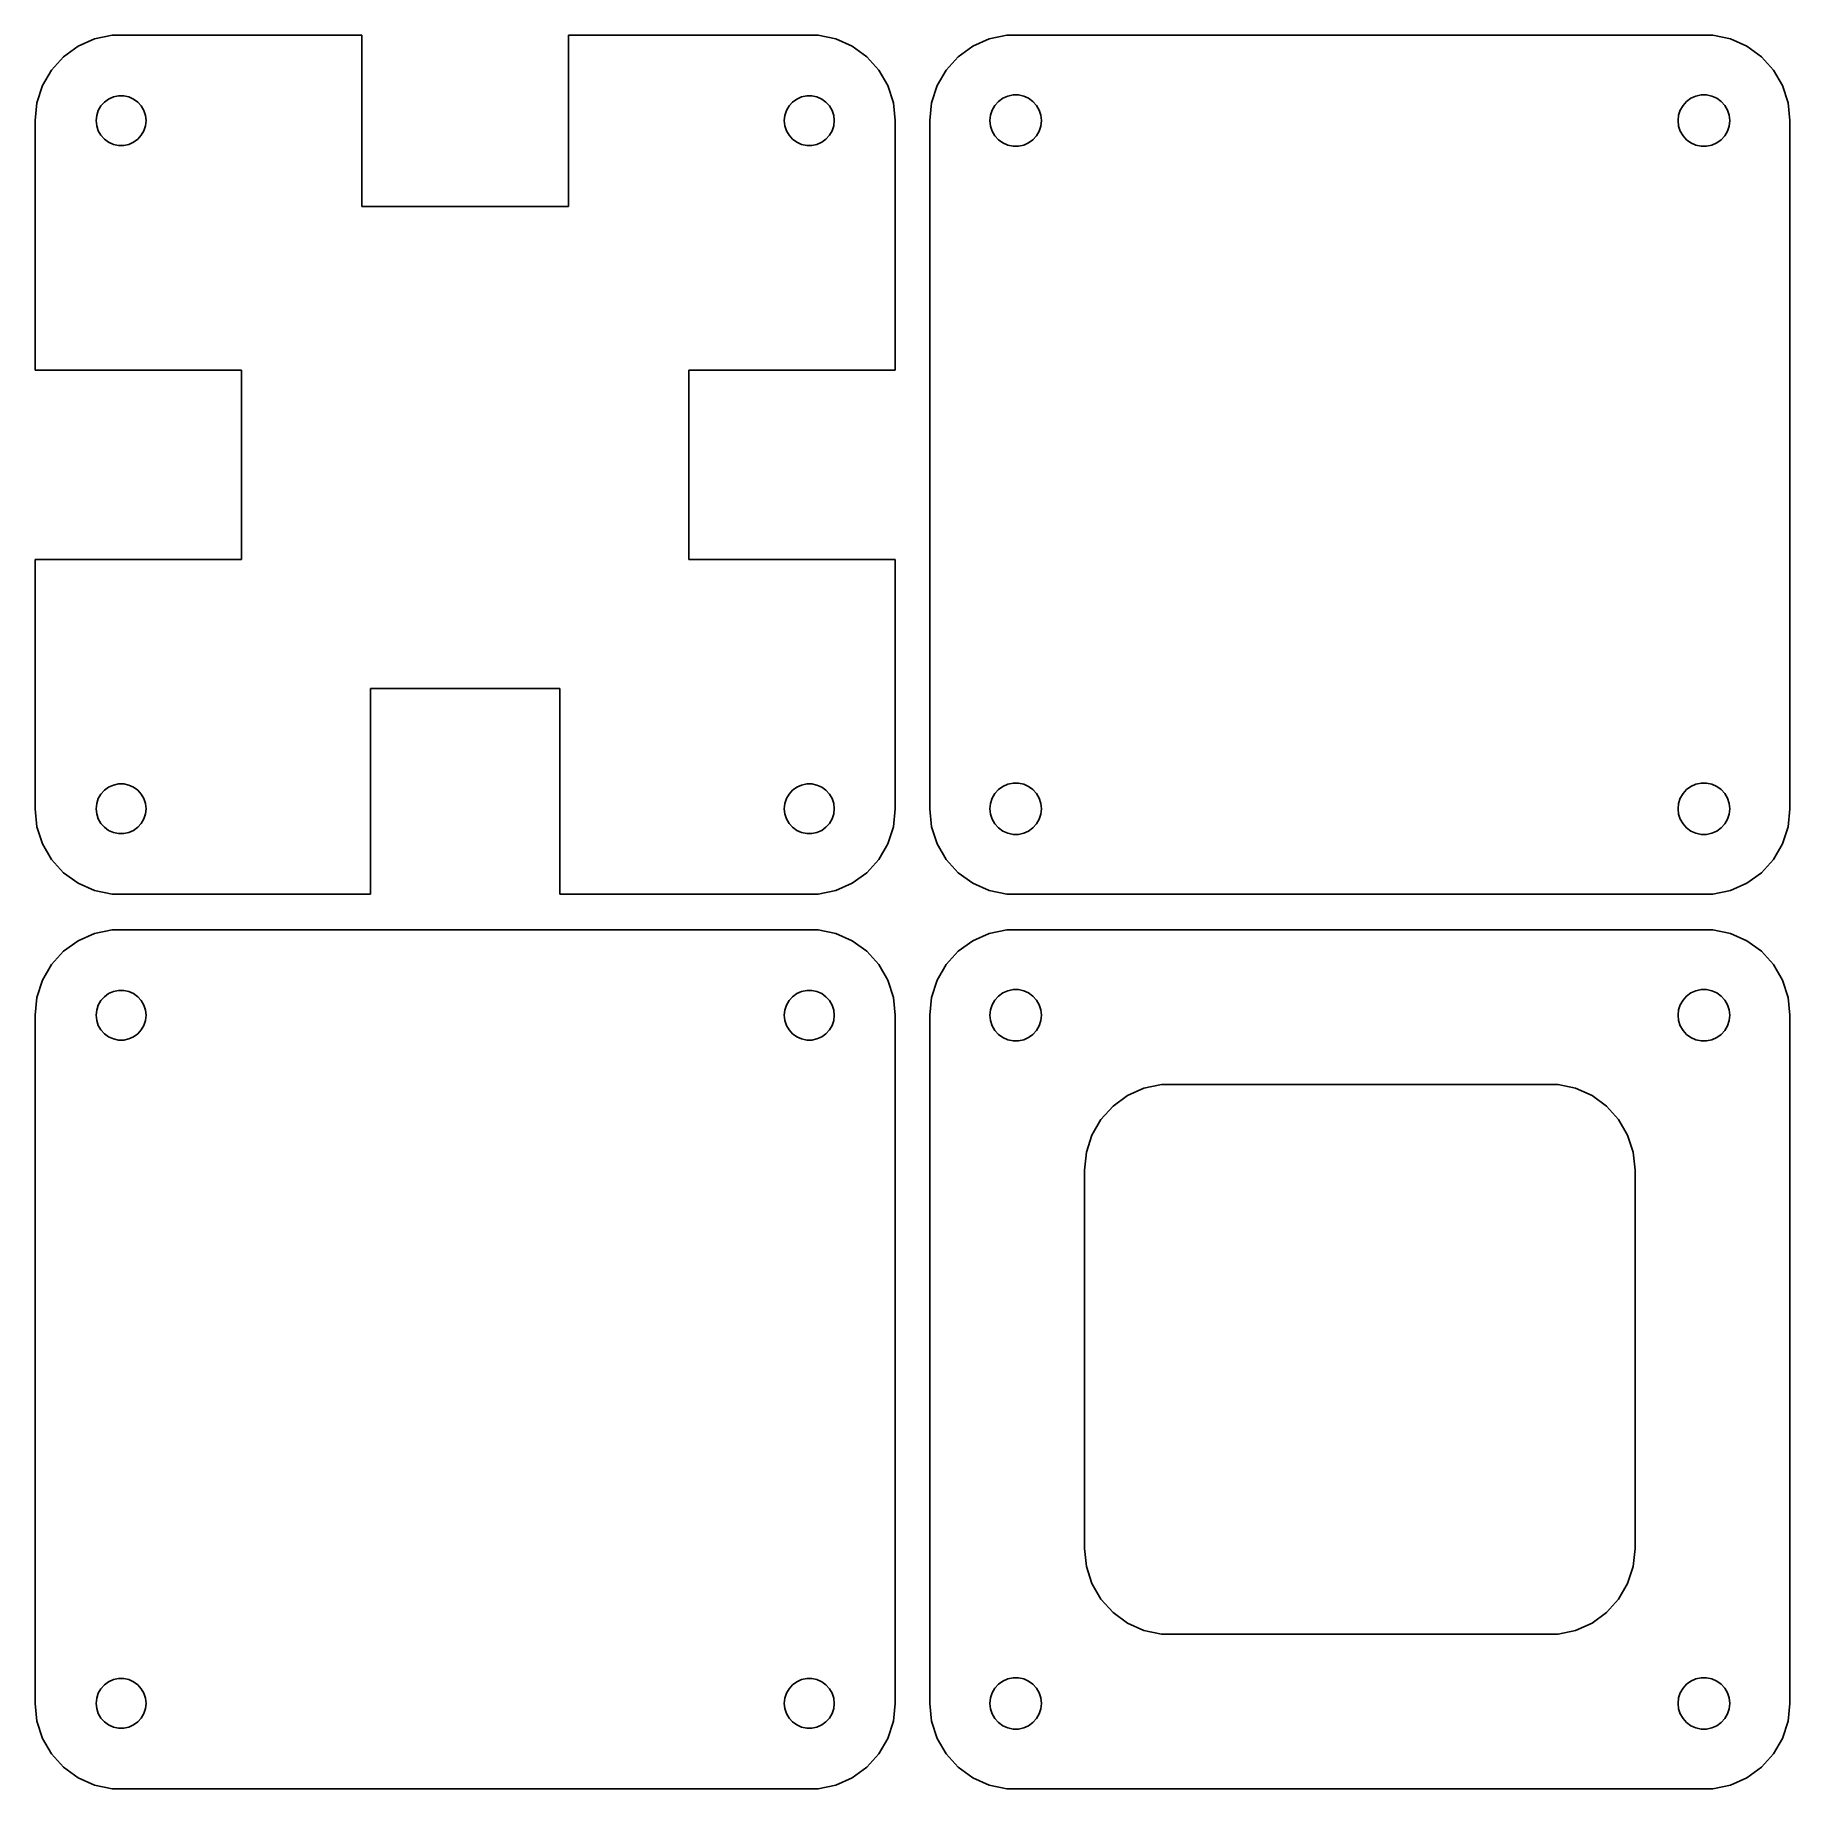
# Model space of a CAD drawing. Header units: metres. Extents: x 0 to 102, y 0 to 102.
import ezdxf

# ---------------------------------------------------------------- set-up
doc = ezdxf.new("R2010")
doc.units = ezdxf.units.M

msp = doc.modelspace()

# ---------------------------------------------------------------- linework, layer by layer
for p, q in [((2.5, 101.33), (1.65434, 100.716)), ((3.45491, 101.755), (2.5, 101.33)), ((4.47736, 101.973), (3.45491, 101.755)), ((19, 101.973), (4.47736, 101.973)), ((19, 92), (19, 101.973)), ((45.5226, 101.973), (31, 101.973)), ((31, 101.973), (31, 92)), ((46.5451, 101.755), (45.5226, 101.973)), ((47.5, 101.33), (46.5451, 101.755)), ((48.3456, 100.716), (47.5, 101.33)), ((54.5, 101.33), (53.6543, 100.716)), ((55.4549, 101.755), (54.5, 101.33)), ((56.4774, 101.973), (55.4549, 101.755)), ((97.5226, 101.973), (56.4774, 101.973)), ((98.5451, 101.755), (97.5226, 101.973)), ((99.5, 101.33), (98.5451, 101.755)), ((100.346, 100.716), (99.5, 101.33)), ((1.65434, 100.716), (0.95491, 99.9389)), ((49.0451, 99.9389), (48.3456, 100.716)), ((53.6543, 100.716), (52.9549, 99.9389)), ((101.045, 99.9389), (100.346, 100.716)), ((0.43227, 99.0337), (0.10925, 98.0396)), ((0.95491, 99.9389), (0.43227, 99.0337)), ((49.5677, 99.0337), (49.0451, 99.9389)), ((49.8907, 98.0396), (49.5677, 99.0337)), ((52.4323, 99.0337), (52.1093, 98.0396)), ((52.9549, 99.9389), (52.4323, 99.0337)), ((101.568, 99.0337), (101.045, 99.9389)), ((101.891, 98.0396), (101.568, 99.0337)), ((0.10925, 98.0396), (0, 97)), ((3.82692, 97.8523), (4.02975, 98.0775)), ((4.02975, 98.0775), (4.27499, 98.2557)), ((4.27499, 98.2557), (4.55191, 98.379)), ((4.55191, 98.379), (4.84842, 98.442)), ((4.84842, 98.442), (5.15157, 98.442)), ((5.15157, 98.442), (5.44807, 98.379)), ((5.44807, 98.379), (5.72499, 98.2557)), ((5.72499, 98.2557), (5.97023, 98.0775)), ((5.97023, 98.0775), (6.17307, 97.8523)), ((43.8269, 97.8523), (44.0298, 98.0775)), ((44.0298, 98.0775), (44.275, 98.2557)), ((44.275, 98.2557), (44.5519, 98.379)), ((44.5519, 98.379), (44.8484, 98.442)), ((44.8484, 98.442), (45.1516, 98.442)), ((45.1516, 98.442), (45.4481, 98.379)), ((45.4481, 98.379), (45.725, 98.2557)), ((45.725, 98.2557), (45.9702, 98.0775)), ((45.9702, 98.0775), (46.1731, 97.8523)), ((50, 97), (49.8907, 98.0396)), ((52.1093, 98.0396), (52, 97)), ((55.7865, 97.8817), (55.9963, 98.1147)), ((55.9963, 98.1147), (56.25, 98.299)), ((56.25, 98.299), (56.5365, 98.4266)), ((56.5365, 98.4266), (56.8432, 98.4918)), ((56.8432, 98.4918), (57.1568, 98.4918)), ((57.1568, 98.4918), (57.4635, 98.4266)), ((57.4635, 98.4266), (57.75, 98.299)), ((57.75, 98.299), (58.0037, 98.1147)), ((58.0037, 98.1147), (58.2135, 97.8817)), ((95.7865, 97.8817), (95.9963, 98.1147)), ((95.9963, 98.1147), (96.25, 98.299)), ((96.25, 98.299), (96.5365, 98.4266)), ((96.5365, 98.4266), (96.8432, 98.4918)), ((96.8432, 98.4918), (97.1568, 98.4918)), ((97.1568, 98.4918), (97.4635, 98.4266)), ((97.4635, 98.4266), (97.75, 98.299)), ((97.75, 98.299), (98.0037, 98.1147)), ((98.0037, 98.1147), (98.2135, 97.8817)), ((102, 97), (101.891, 98.0396)), ((0, 97), (0, 82.5)), ((3.54999, 97), (3.58168, 97.3015)), ((3.58168, 96.6985), (3.54999, 97)), ((3.58168, 97.3015), (3.67535, 97.5898)), ((3.67535, 97.5898), (3.82692, 97.8523)), ((6.17307, 97.8523), (6.32463, 97.5898)), ((6.32463, 97.5898), (6.4183, 97.3015)), ((6.4183, 97.3015), (6.45, 97)), ((6.45, 97), (6.4183, 96.6985)), ((43.55, 97), (43.5817, 97.3015)), ((43.5817, 96.6985), (43.55, 97)), ((43.5817, 97.3015), (43.6754, 97.5898)), ((43.6754, 97.5898), (43.8269, 97.8523)), ((46.1731, 97.8523), (46.3246, 97.5898)), ((46.3246, 97.5898), (46.4183, 97.3015)), ((46.4183, 97.3015), (46.45, 97)), ((46.45, 97), (46.4183, 96.6985)), ((50, 82.5), (50, 97)), ((52, 97), (52, 57)), ((55.5, 97), (55.5328, 97.3119)), ((55.5328, 96.6881), (55.5, 97)), ((55.5328, 97.3119), (55.6297, 97.6101)), ((55.6297, 97.6101), (55.7865, 97.8817)), ((58.2135, 97.8817), (58.3703, 97.6101)), ((58.3703, 97.6101), (58.4672, 97.3119)), ((58.4672, 97.3119), (58.5, 97)), ((58.5, 97), (58.4672, 96.6881)), ((95.5, 97), (95.5328, 97.3119)), ((95.5328, 96.6881), (95.5, 97)), ((95.5328, 97.3119), (95.6297, 97.6101)), ((95.6297, 97.6101), (95.7865, 97.8817)), ((98.2135, 97.8817), (98.3703, 97.6101)), ((98.3703, 97.6101), (98.4672, 97.3119)), ((98.4672, 97.3119), (98.5, 97)), ((98.5, 97), (98.4672, 96.6881)), ((102, 57), (102, 97)), ((3.67535, 96.4102), (3.58168, 96.6985)), ((3.82692, 96.1477), (3.67535, 96.4102)), ((4.02975, 95.9224), (3.82692, 96.1477)), ((4.27499, 95.7443), (4.02975, 95.9224)), ((5.97023, 95.9224), (5.72499, 95.7443)), ((6.17307, 96.1477), (5.97023, 95.9224)), ((6.32463, 96.4102), (6.17307, 96.1477)), ((6.4183, 96.6985), (6.32463, 96.4102)), ((43.6754, 96.4102), (43.5817, 96.6985)), ((43.8269, 96.1477), (43.6754, 96.4102)), ((44.0298, 95.9224), (43.8269, 96.1477)), ((44.275, 95.7443), (44.0298, 95.9224)), ((45.9702, 95.9224), (45.725, 95.7443)), ((46.1731, 96.1477), (45.9702, 95.9224)), ((46.3246, 96.4102), (46.1731, 96.1477)), ((46.4183, 96.6985), (46.3246, 96.4102)), ((55.6297, 96.3899), (55.5328, 96.6881)), ((55.7865, 96.1183), (55.6297, 96.3899)), ((55.9963, 95.8853), (55.7865, 96.1183)), ((56.25, 95.701), (55.9963, 95.8853)), ((58.0037, 95.8853), (57.75, 95.701)), ((58.2135, 96.1183), (58.0037, 95.8853)), ((58.3703, 96.3899), (58.2135, 96.1183)), ((58.4672, 96.6881), (58.3703, 96.3899)), ((95.6297, 96.3899), (95.5328, 96.6881)), ((95.7865, 96.1183), (95.6297, 96.3899)), ((95.9963, 95.8853), (95.7865, 96.1183)), ((96.25, 95.701), (95.9963, 95.8853)), ((98.0037, 95.8853), (97.75, 95.701)), ((98.2135, 96.1183), (98.0037, 95.8853)), ((98.3703, 96.3899), (98.2135, 96.1183)), ((98.4672, 96.6881), (98.3703, 96.3899)), ((4.55191, 95.621), (4.27499, 95.7443)), ((4.84842, 95.5579), (4.55191, 95.621)), ((5.15157, 95.5579), (4.84842, 95.5579)), ((5.44807, 95.621), (5.15157, 95.5579)), ((5.72499, 95.7443), (5.44807, 95.621)), ((44.5519, 95.621), (44.275, 95.7443)), ((44.8484, 95.5579), (44.5519, 95.621)), ((45.1516, 95.5579), (44.8484, 95.5579)), ((45.4481, 95.621), (45.1516, 95.5579)), ((45.725, 95.7443), (45.4481, 95.621)), ((56.5365, 95.5734), (56.25, 95.701)), ((56.8432, 95.5082), (56.5365, 95.5734)), ((57.1568, 95.5082), (56.8432, 95.5082)), ((57.4635, 95.5734), (57.1568, 95.5082)), ((57.75, 95.701), (57.4635, 95.5734)), ((96.5365, 95.5734), (96.25, 95.701)), ((96.8432, 95.5082), (96.5365, 95.5734)), ((97.1568, 95.5082), (96.8432, 95.5082)), ((97.4635, 95.5734), (97.1568, 95.5082)), ((97.75, 95.701), (97.4635, 95.5734)), ((31, 92), (19, 92)), ((0, 82.5), (12, 82.5)), ((12, 82.5), (12, 71.5)), ((38, 71.5), (38, 82.5)), ((38, 82.5), (50, 82.5)), ((12, 71.5), (0, 71.5)), ((0, 71.5), (0, 57)), ((50, 71.5), (38, 71.5)), ((50, 57), (50, 71.5)), ((19.5, 64), (30.5, 64)), ((19.5, 52.0274), (19.5, 64)), ((30.5, 64), (30.5, 52.0274)), ((4.02975, 58.0775), (4.27499, 58.2557)), ((4.27499, 58.2557), (4.55191, 58.379)), ((4.55191, 58.379), (4.84842, 58.442)), ((4.84842, 58.442), (5.15157, 58.442)), ((5.15157, 58.442), (5.44807, 58.379)), ((5.44807, 58.379), (5.72499, 58.2557)), ((5.72499, 58.2557), (5.97023, 58.0775)), ((44.0298, 58.0775), (44.275, 58.2557)), ((44.275, 58.2557), (44.5519, 58.379)), ((44.5519, 58.379), (44.8484, 58.442)), ((44.8484, 58.442), (45.1516, 58.442)), ((45.1516, 58.442), (45.4481, 58.379)), ((45.4481, 58.379), (45.725, 58.2557)), ((45.725, 58.2557), (45.9702, 58.0775)), ((55.9963, 58.1147), (56.25, 58.299)), ((56.25, 58.299), (56.5365, 58.4266)), ((56.5365, 58.4266), (56.8432, 58.4918)), ((56.8432, 58.4918), (57.1568, 58.4918)), ((57.1568, 58.4918), (57.4635, 58.4266)), ((57.4635, 58.4266), (57.75, 58.299)), ((57.75, 58.299), (58.0037, 58.1147)), ((95.9963, 58.1147), (96.25, 58.299)), ((96.25, 58.299), (96.5365, 58.4266)), ((96.5365, 58.4266), (96.8432, 58.4918)), ((96.8432, 58.4918), (97.1568, 58.4918)), ((97.1568, 58.4918), (97.4635, 58.4266)), ((97.4635, 58.4266), (97.75, 58.299)), ((97.75, 58.299), (98.0037, 58.1147)), ((3.54999, 57), (3.58168, 57.3015)), ((3.58168, 57.3015), (3.67535, 57.5898)), ((3.67535, 57.5898), (3.82692, 57.8523)), ((3.82692, 57.8523), (4.02975, 58.0775)), ((5.97023, 58.0775), (6.17307, 57.8523)), ((6.17307, 57.8523), (6.32463, 57.5898)), ((6.32463, 57.5898), (6.4183, 57.3015)), ((6.4183, 57.3015), (6.45, 57)), ((43.55, 57), (43.5817, 57.3015)), ((43.5817, 57.3015), (43.6754, 57.5898)), ((43.6754, 57.5898), (43.8269, 57.8523)), ((43.8269, 57.8523), (44.0298, 58.0775)), ((45.9702, 58.0775), (46.1731, 57.8523)), ((46.1731, 57.8523), (46.3246, 57.5898)), ((46.3246, 57.5898), (46.4183, 57.3015)), ((46.4183, 57.3015), (46.45, 57)), ((55.5, 57), (55.5328, 57.3119)), ((55.5328, 57.3119), (55.6297, 57.6101)), ((55.6297, 57.6101), (55.7865, 57.8817)), ((55.7865, 57.8817), (55.9963, 58.1147)), ((58.0037, 58.1147), (58.2135, 57.8817)), ((58.2135, 57.8817), (58.3703, 57.6101)), ((58.3703, 57.6101), (58.4672, 57.3119)), ((58.4672, 57.3119), (58.5, 57)), ((95.5, 57), (95.5328, 57.3119)), ((95.5328, 57.3119), (95.6297, 57.6101)), ((95.6297, 57.6101), (95.7865, 57.8817)), ((95.7865, 57.8817), (95.9963, 58.1147)), ((98.0037, 58.1147), (98.2135, 57.8817)), ((98.2135, 57.8817), (98.3703, 57.6101)), ((98.3703, 57.6101), (98.4672, 57.3119)), ((98.4672, 57.3119), (98.5, 57)), ((0, 57), (0.10925, 55.9604)), ((3.58168, 56.6985), (3.54999, 57)), ((3.67535, 56.4102), (3.58168, 56.6985)), ((3.82692, 56.1477), (3.67535, 56.4102)), ((4.02975, 55.9224), (3.82692, 56.1477)), ((6.17307, 56.1477), (5.97023, 55.9224)), ((6.32463, 56.4102), (6.17307, 56.1477)), ((6.4183, 56.6985), (6.32463, 56.4102)), ((6.45, 57), (6.4183, 56.6985)), ((43.5817, 56.6985), (43.55, 57)), ((43.6754, 56.4102), (43.5817, 56.6985)), ((43.8269, 56.1477), (43.6754, 56.4102)), ((44.0298, 55.9224), (43.8269, 56.1477)), ((46.1731, 56.1477), (45.9702, 55.9224)), ((46.3246, 56.4102), (46.1731, 56.1477)), ((46.4183, 56.6985), (46.3246, 56.4102)), ((46.45, 57), (46.4183, 56.6985)), ((49.8907, 55.9604), (50, 57)), ((52, 57), (52.1093, 55.9604)), ((55.5328, 56.6881), (55.5, 57)), ((55.6297, 56.3899), (55.5328, 56.6881)), ((55.7865, 56.1183), (55.6297, 56.3899)), ((55.9963, 55.8853), (55.7865, 56.1183)), ((58.2135, 56.1183), (58.0037, 55.8853)), ((58.3703, 56.3899), (58.2135, 56.1183)), ((58.4672, 56.6881), (58.3703, 56.3899)), ((58.5, 57), (58.4672, 56.6881)), ((95.5328, 56.6881), (95.5, 57)), ((95.6297, 56.3899), (95.5328, 56.6881)), ((95.7865, 56.1183), (95.6297, 56.3899)), ((95.9963, 55.8853), (95.7865, 56.1183)), ((98.2135, 56.1183), (98.0037, 55.8853)), ((98.3703, 56.3899), (98.2135, 56.1183)), ((98.4672, 56.6881), (98.3703, 56.3899)), ((98.5, 57), (98.4672, 56.6881)), ((101.891, 55.9604), (102, 57)), ((0.10925, 55.9604), (0.43227, 54.9663)), ((4.27499, 55.7443), (4.02975, 55.9224)), ((4.55191, 55.621), (4.27499, 55.7443)), ((4.84842, 55.5579), (4.55191, 55.621)), ((5.15157, 55.5579), (4.84842, 55.5579)), ((5.44807, 55.621), (5.15157, 55.5579)), ((5.72499, 55.7443), (5.44807, 55.621)), ((5.97023, 55.9224), (5.72499, 55.7443)), ((44.275, 55.7443), (44.0298, 55.9224)), ((44.5519, 55.621), (44.275, 55.7443)), ((44.8484, 55.5579), (44.5519, 55.621)), ((45.1516, 55.5579), (44.8484, 55.5579)), ((45.4481, 55.621), (45.1516, 55.5579)), ((45.725, 55.7443), (45.4481, 55.621)), ((45.9702, 55.9224), (45.725, 55.7443)), ((49.5677, 54.9663), (49.8907, 55.9604)), ((52.1093, 55.9604), (52.4323, 54.9663)), ((56.25, 55.701), (55.9963, 55.8853)), ((56.5365, 55.5734), (56.25, 55.701)), ((56.8432, 55.5082), (56.5365, 55.5734)), ((57.1568, 55.5082), (56.8432, 55.5082)), ((57.4635, 55.5734), (57.1568, 55.5082)), ((57.75, 55.701), (57.4635, 55.5734)), ((58.0037, 55.8853), (57.75, 55.701)), ((96.25, 55.701), (95.9963, 55.8853)), ((96.5365, 55.5734), (96.25, 55.701)), ((96.8432, 55.5082), (96.5365, 55.5734)), ((97.1568, 55.5082), (96.8432, 55.5082)), ((97.4635, 55.5734), (97.1568, 55.5082)), ((97.75, 55.701), (97.4635, 55.5734)), ((98.0037, 55.8853), (97.75, 55.701)), ((101.568, 54.9663), (101.891, 55.9604)), ((0.43227, 54.9663), (0.95491, 54.0611)), ((0.95491, 54.0611), (1.65434, 53.2843)), ((48.3456, 53.2843), (49.0451, 54.0611)), ((49.0451, 54.0611), (49.5677, 54.9663)), ((52.4323, 54.9663), (52.9549, 54.0611)), ((52.9549, 54.0611), (53.6543, 53.2843)), ((100.346, 53.2843), (101.045, 54.0611)), ((101.045, 54.0611), (101.568, 54.9663)), ((1.65434, 53.2843), (2.49998, 52.6699)), ((47.5, 52.6699), (48.3456, 53.2843)), ((53.6543, 53.2843), (54.5, 52.6699)), ((99.5, 52.6699), (100.346, 53.2843)), ((2.49998, 52.6699), (3.45491, 52.2447)), ((3.45491, 52.2447), (4.47736, 52.0274)), ((4.47736, 52.0274), (19.5, 52.0274)), ((30.5, 52.0274), (45.5226, 52.0274)), ((45.5226, 52.0274), (46.5451, 52.2447)), ((46.5451, 52.2447), (47.5, 52.6699)), ((54.5, 52.6699), (55.4549, 52.2447)), ((55.4549, 52.2447), (56.4774, 52.0274)), ((56.4774, 52.0274), (97.5226, 52.0274)), ((97.5226, 52.0274), (98.5451, 52.2447)), ((98.5451, 52.2447), (99.5, 52.6699)), ((2.5, 49.3301), (1.65434, 48.7157)), ((3.45491, 49.7553), (2.5, 49.3301)), ((4.47736, 49.9726), (3.45491, 49.7553)), ((45.5226, 49.9726), (4.47736, 49.9726)), ((46.5451, 49.7553), (45.5226, 49.9726)), ((47.5, 49.3301), (46.5451, 49.7553)), ((48.3456, 48.7157), (47.5, 49.3301)), ((54.5, 49.3301), (53.6543, 48.7157)), ((55.4549, 49.7553), (54.5, 49.3301)), ((56.4774, 49.9726), (55.4549, 49.7553)), ((97.5226, 49.9726), (56.4774, 49.9726)), ((98.5451, 49.7553), (97.5226, 49.9726)), ((99.5, 49.3301), (98.5451, 49.7553)), ((100.346, 48.7157), (99.5, 49.3301)), ((1.65434, 48.7157), (0.95491, 47.9389)), ((49.0451, 47.9389), (48.3456, 48.7157)), ((53.6543, 48.7157), (52.9549, 47.9389)), ((101.045, 47.9389), (100.346, 48.7157)), ((0.43227, 47.0337), (0.10925, 46.0396)), ((0.95491, 47.9389), (0.43227, 47.0337)), ((49.5677, 47.0337), (49.0451, 47.9389)), ((49.8907, 46.0396), (49.5677, 47.0337)), ((52.4323, 47.0337), (52.1093, 46.0396)), ((52.9549, 47.9389), (52.4323, 47.0337)), ((101.568, 47.0337), (101.045, 47.9389)), ((101.891, 46.0396), (101.568, 47.0337)), ((0.10925, 46.0396), (0, 45)), ((3.82692, 45.8523), (4.02975, 46.0775)), ((4.02975, 46.0775), (4.27499, 46.2557)), ((4.27499, 46.2557), (4.55191, 46.379)), ((4.55191, 46.379), (4.84842, 46.442)), ((4.84842, 46.442), (5.15157, 46.442)), ((5.15157, 46.442), (5.44807, 46.379)), ((5.44807, 46.379), (5.72499, 46.2557)), ((5.72499, 46.2557), (5.97023, 46.0775)), ((5.97023, 46.0775), (6.17307, 45.8523)), ((43.8269, 45.8523), (44.0298, 46.0775)), ((44.0298, 46.0775), (44.275, 46.2557)), ((44.275, 46.2557), (44.5519, 46.379)), ((44.5519, 46.379), (44.8484, 46.442)), ((44.8484, 46.442), (45.1516, 46.442)), ((45.1516, 46.442), (45.4481, 46.379)), ((45.4481, 46.379), (45.725, 46.2557)), ((45.725, 46.2557), (45.9702, 46.0775)), ((45.9702, 46.0775), (46.1731, 45.8523)), ((50, 45), (49.8907, 46.0396)), ((52.1093, 46.0396), (52, 45)), ((55.7865, 45.8817), (55.9963, 46.1147)), ((55.9963, 46.1147), (56.25, 46.299)), ((56.25, 46.299), (56.5365, 46.4266)), ((56.5365, 46.4266), (56.8432, 46.4918)), ((56.8432, 46.4918), (57.1568, 46.4918)), ((57.1568, 46.4918), (57.4635, 46.4266)), ((57.4635, 46.4266), (57.75, 46.299)), ((57.75, 46.299), (58.0037, 46.1147)), ((58.0037, 46.1147), (58.2135, 45.8817)), ((95.7865, 45.8817), (95.9963, 46.1147)), ((95.9963, 46.1147), (96.25, 46.299)), ((96.25, 46.299), (96.5365, 46.4266)), ((96.5365, 46.4266), (96.8432, 46.4918)), ((96.8432, 46.4918), (97.1568, 46.4918)), ((97.1568, 46.4918), (97.4635, 46.4266)), ((97.4635, 46.4266), (97.75, 46.299)), ((97.75, 46.299), (98.0037, 46.1147)), ((98.0037, 46.1147), (98.2135, 45.8817)), ((102, 45), (101.891, 46.0396)), ((0, 45), (0, 5)), ((3.54999, 45), (3.58168, 45.3015)), ((3.58168, 44.6985), (3.54999, 45)), ((3.58168, 45.3015), (3.67535, 45.5898)), ((3.67535, 45.5898), (3.82692, 45.8523)), ((6.17307, 45.8523), (6.32463, 45.5898)), ((6.32463, 45.5898), (6.4183, 45.3015)), ((6.4183, 45.3015), (6.45, 45)), ((6.45, 45), (6.4183, 44.6985)), ((43.55, 45), (43.5817, 45.3015)), ((43.5817, 44.6985), (43.55, 45)), ((43.5817, 45.3015), (43.6754, 45.5898)), ((43.6754, 45.5898), (43.8269, 45.8523)), ((46.1731, 45.8523), (46.3246, 45.5898)), ((46.3246, 45.5898), (46.4183, 45.3015)), ((46.4183, 45.3015), (46.45, 45)), ((46.45, 45), (46.4183, 44.6985)), ((50, 5), (50, 45)), ((52, 45), (52, 5)), ((55.5, 45), (55.5328, 45.3119)), ((55.5328, 44.6881), (55.5, 45)), ((55.5328, 45.3119), (55.6297, 45.6101)), ((55.6297, 45.6101), (55.7865, 45.8817)), ((58.2135, 45.8817), (58.3703, 45.6101)), ((58.3703, 45.6101), (58.4672, 45.3119)), ((58.4672, 45.3119), (58.5, 45)), ((58.5, 45), (58.4672, 44.6881)), ((95.5, 45), (95.5328, 45.3119)), ((95.5328, 44.6881), (95.5, 45)), ((95.5328, 45.3119), (95.6297, 45.6101)), ((95.6297, 45.6101), (95.7865, 45.8817)), ((98.2135, 45.8817), (98.3703, 45.6101)), ((98.3703, 45.6101), (98.4672, 45.3119)), ((98.4672, 45.3119), (98.5, 45)), ((98.5, 45), (98.4672, 44.6881)), ((102, 5), (102, 45)), ((3.67535, 44.4102), (3.58168, 44.6985)), ((3.82692, 44.1477), (3.67535, 44.4102)), ((4.02975, 43.9224), (3.82692, 44.1477)), ((4.27499, 43.7443), (4.02975, 43.9224)), ((5.97023, 43.9224), (5.72499, 43.7443)), ((6.17307, 44.1477), (5.97023, 43.9224)), ((6.32463, 44.4102), (6.17307, 44.1477)), ((6.4183, 44.6985), (6.32463, 44.4102)), ((43.6754, 44.4102), (43.5817, 44.6985)), ((43.8269, 44.1477), (43.6754, 44.4102)), ((44.0298, 43.9224), (43.8269, 44.1477)), ((44.275, 43.7443), (44.0298, 43.9224)), ((45.9702, 43.9224), (45.725, 43.7443)), ((46.1731, 44.1477), (45.9702, 43.9224)), ((46.3246, 44.4102), (46.1731, 44.1477)), ((46.4183, 44.6985), (46.3246, 44.4102)), ((55.6297, 44.3899), (55.5328, 44.6881)), ((55.7865, 44.1183), (55.6297, 44.3899)), ((55.9963, 43.8853), (55.7865, 44.1183)), ((56.25, 43.701), (55.9963, 43.8853)), ((58.0037, 43.8853), (57.75, 43.701)), ((58.2135, 44.1183), (58.0037, 43.8853)), ((58.3703, 44.3899), (58.2135, 44.1183)), ((58.4672, 44.6881), (58.3703, 44.3899)), ((95.6297, 44.3899), (95.5328, 44.6881)), ((95.7865, 44.1183), (95.6297, 44.3899)), ((95.9963, 43.8853), (95.7865, 44.1183)), ((96.25, 43.701), (95.9963, 43.8853)), ((98.0037, 43.8853), (97.75, 43.701)), ((98.2135, 44.1183), (98.0037, 43.8853)), ((98.3703, 44.3899), (98.2135, 44.1183)), ((98.4672, 44.6881), (98.3703, 44.3899)), ((4.55191, 43.621), (4.27499, 43.7443)), ((4.84842, 43.5579), (4.55191, 43.621)), ((5.15157, 43.5579), (4.84842, 43.5579)), ((5.44807, 43.621), (5.15157, 43.5579)), ((5.72499, 43.7443), (5.44807, 43.621)), ((44.5519, 43.621), (44.275, 43.7443)), ((44.8484, 43.5579), (44.5519, 43.621)), ((45.1516, 43.5579), (44.8484, 43.5579)), ((45.4481, 43.621), (45.1516, 43.5579)), ((45.725, 43.7443), (45.4481, 43.621)), ((56.5365, 43.5734), (56.25, 43.701)), ((56.8432, 43.5082), (56.5365, 43.5734)), ((57.1568, 43.5082), (56.8432, 43.5082)), ((57.4635, 43.5734), (57.1568, 43.5082)), ((57.75, 43.701), (57.4635, 43.5734)), ((96.5365, 43.5734), (96.25, 43.701)), ((96.8432, 43.5082), (96.5365, 43.5734)), ((97.1568, 43.5082), (96.8432, 43.5082)), ((97.4635, 43.5734), (97.1568, 43.5082)), ((97.75, 43.701), (97.4635, 43.5734)), ((64.4549, 40.7553), (65.4774, 40.9726)), ((65.4774, 40.9726), (88.5226, 40.9726)), ((88.5226, 40.9726), (89.5451, 40.7553)), ((62.6543, 39.7157), (63.5, 40.3301)), ((63.5, 40.3301), (64.4549, 40.7553)), ((89.5451, 40.7553), (90.5, 40.3301)), ((90.5, 40.3301), (91.3456, 39.7157)), ((61.4323, 38.0337), (61.9549, 38.9389)), ((61.9549, 38.9389), (62.6543, 39.7157)), ((91.3456, 39.7157), (92.0451, 38.9389)), ((92.0451, 38.9389), (92.5677, 38.0337)), ((61.1093, 37.0396), (61.4323, 38.0337)), ((92.5677, 38.0337), (92.8907, 37.0396)), ((61, 36), (61.1093, 37.0396)), ((92.8907, 37.0396), (93, 36)), ((61, 14), (61, 36)), ((93, 36), (93, 14)), ((61.1093, 12.9604), (61, 14)), ((93, 14), (92.8907, 12.9604)), ((61.4323, 11.9663), (61.1093, 12.9604)), ((92.8907, 12.9604), (92.5677, 11.9663)), ((61.9549, 11.0611), (61.4323, 11.9663)), ((92.5677, 11.9663), (92.0451, 11.0611)), ((62.6543, 10.2843), (61.9549, 11.0611)), ((63.5, 9.66986), (62.6543, 10.2843)), ((91.3456, 10.2843), (90.5, 9.66986)), ((92.0451, 11.0611), (91.3456, 10.2843)), ((64.4549, 9.24471), (63.5, 9.66986)), ((65.4774, 9.02739), (64.4549, 9.24471)), ((89.5451, 9.24471), (88.5226, 9.02739)), ((90.5, 9.66986), (89.5451, 9.24471)), ((88.5226, 9.02739), (65.4774, 9.02739)), ((4.02975, 6.07755), (4.27499, 6.25572)), ((4.27499, 6.25572), (4.55191, 6.37903)), ((4.55191, 6.37903), (4.84842, 6.44205)), ((4.84842, 6.44205), (5.15157, 6.44205)), ((5.15157, 6.44205), (5.44807, 6.37903)), ((5.44807, 6.37903), (5.72499, 6.25572)), ((5.72499, 6.25572), (5.97023, 6.07755)), ((44.0298, 6.07755), (44.275, 6.25572)), ((44.275, 6.25572), (44.5519, 6.37903)), ((44.5519, 6.37903), (44.8484, 6.44205)), ((44.8484, 6.44205), (45.1516, 6.44205)), ((45.1516, 6.44205), (45.4481, 6.37903)), ((45.4481, 6.37903), (45.725, 6.25572)), ((45.725, 6.25572), (45.9702, 6.07755)), ((55.9963, 6.11472), (56.25, 6.29903)), ((56.25, 6.29903), (56.5365, 6.42657)), ((56.5365, 6.42657), (56.8432, 6.49178)), ((56.8432, 6.49178), (57.1568, 6.49178)), ((57.1568, 6.49178), (57.4635, 6.42657)), ((57.4635, 6.42657), (57.75, 6.29903)), ((57.75, 6.29903), (58.0037, 6.11472)), ((95.9963, 6.11472), (96.25, 6.29903)), ((96.25, 6.29903), (96.5365, 6.42657)), ((96.5365, 6.42657), (96.8432, 6.49178)), ((96.8432, 6.49178), (97.1568, 6.49178)), ((97.1568, 6.49178), (97.4635, 6.42657)), ((97.4635, 6.42657), (97.75, 6.29903)), ((97.75, 6.29903), (98.0037, 6.11472)), ((3.54999, 5), (3.58168, 5.30147)), ((3.58168, 5.30147), (3.67535, 5.58977)), ((3.67535, 5.58977), (3.82692, 5.85228)), ((3.82692, 5.85228), (4.02975, 6.07755)), ((5.97023, 6.07755), (6.17307, 5.85228)), ((6.17307, 5.85228), (6.32463, 5.58977)), ((6.32463, 5.58977), (6.4183, 5.30147)), ((6.4183, 5.30147), (6.45, 5)), ((43.55, 5), (43.5817, 5.30147)), ((43.5817, 5.30147), (43.6754, 5.58977)), ((43.6754, 5.58977), (43.8269, 5.85228)), ((43.8269, 5.85228), (44.0298, 6.07755)), ((45.9702, 6.07755), (46.1731, 5.85228)), ((46.1731, 5.85228), (46.3246, 5.58977)), ((46.3246, 5.58977), (46.4183, 5.30147)), ((46.4183, 5.30147), (46.45, 5)), ((55.5, 5), (55.5328, 5.31186)), ((55.5328, 5.31186), (55.6297, 5.61009)), ((55.6297, 5.61009), (55.7865, 5.88167)), ((55.7865, 5.88167), (55.9963, 6.11472)), ((58.0037, 6.11472), (58.2135, 5.88167)), ((58.2135, 5.88167), (58.3703, 5.61009)), ((58.3703, 5.61009), (58.4672, 5.31186)), ((58.4672, 5.31186), (58.5, 5)), ((95.5, 5), (95.5328, 5.31186)), ((95.5328, 5.31186), (95.6297, 5.61009)), ((95.6297, 5.61009), (95.7865, 5.88167)), ((95.7865, 5.88167), (95.9963, 6.11472)), ((98.0037, 6.11472), (98.2135, 5.88167)), ((98.2135, 5.88167), (98.3703, 5.61009)), ((98.3703, 5.61009), (98.4672, 5.31186)), ((98.4672, 5.31186), (98.5, 5)), ((0, 5), (0.10925, 3.96043)), ((3.58168, 4.69852), (3.54999, 5)), ((3.67535, 4.41022), (3.58168, 4.69852)), ((3.82692, 4.14771), (3.67535, 4.41022)), ((4.02975, 3.92244), (3.82692, 4.14771)), ((6.17307, 4.14771), (5.97023, 3.92244)), ((6.32463, 4.41022), (6.17307, 4.14771)), ((6.4183, 4.69852), (6.32463, 4.41022)), ((6.45, 5), (6.4183, 4.69852)), ((43.5817, 4.69852), (43.55, 5)), ((43.6754, 4.41022), (43.5817, 4.69852)), ((43.8269, 4.14771), (43.6754, 4.41022)), ((44.0298, 3.92244), (43.8269, 4.14771)), ((46.1731, 4.14771), (45.9702, 3.92244)), ((46.3246, 4.41022), (46.1731, 4.14771)), ((46.4183, 4.69852), (46.3246, 4.41022)), ((46.45, 5), (46.4183, 4.69852)), ((49.8907, 3.96043), (50, 5)), ((52, 5), (52.1093, 3.96043)), ((55.5328, 4.68813), (55.5, 5)), ((55.6297, 4.38989), (55.5328, 4.68813)), ((55.7865, 4.11832), (55.6297, 4.38989)), ((55.9963, 3.88527), (55.7865, 4.11832)), ((58.2135, 4.11832), (58.0037, 3.88527)), ((58.3703, 4.38989), (58.2135, 4.11832)), ((58.4672, 4.68813), (58.3703, 4.38989)), ((58.5, 5), (58.4672, 4.68813)), ((95.5328, 4.68813), (95.5, 5)), ((95.6297, 4.38989), (95.5328, 4.68813)), ((95.7865, 4.11832), (95.6297, 4.38989)), ((95.9963, 3.88527), (95.7865, 4.11832)), ((98.2135, 4.11832), (98.0037, 3.88527)), ((98.3703, 4.38989), (98.2135, 4.11832)), ((98.4672, 4.68813), (98.3703, 4.38989)), ((98.5, 5), (98.4672, 4.68813)), ((101.891, 3.96043), (102, 5)), ((0.10925, 3.96043), (0.43227, 2.96631)), ((4.27499, 3.74426), (4.02975, 3.92244)), ((4.55191, 3.62096), (4.27499, 3.74426)), ((4.84842, 3.55794), (4.55191, 3.62096)), ((5.15157, 3.55794), (4.84842, 3.55794)), ((5.44807, 3.62096), (5.15157, 3.55794)), ((5.72499, 3.74426), (5.44807, 3.62096)), ((5.97023, 3.92244), (5.72499, 3.74426)), ((44.275, 3.74426), (44.0298, 3.92244)), ((44.5519, 3.62096), (44.275, 3.74426)), ((44.8484, 3.55794), (44.5519, 3.62096)), ((45.1516, 3.55794), (44.8484, 3.55794)), ((45.4481, 3.62096), (45.1516, 3.55794)), ((45.725, 3.74426), (45.4481, 3.62096)), ((45.9702, 3.92244), (45.725, 3.74426)), ((49.5677, 2.96631), (49.8907, 3.96043)), ((52.1093, 3.96043), (52.4323, 2.96631)), ((56.25, 3.70096), (55.9963, 3.88527)), ((56.5365, 3.57341), (56.25, 3.70096)), ((56.8432, 3.50821), (56.5365, 3.57341)), ((57.1568, 3.50821), (56.8432, 3.50821)), ((57.4635, 3.57341), (57.1568, 3.50821)), ((57.75, 3.70096), (57.4635, 3.57341)), ((58.0037, 3.88527), (57.75, 3.70096)), ((96.25, 3.70096), (95.9963, 3.88527)), ((96.5365, 3.57341), (96.25, 3.70096)), ((96.8432, 3.50821), (96.5365, 3.57341)), ((97.1568, 3.50821), (96.8432, 3.50821)), ((97.4635, 3.57341), (97.1568, 3.50821)), ((97.75, 3.70096), (97.4635, 3.57341)), ((98.0037, 3.88527), (97.75, 3.70096)), ((101.568, 2.96631), (101.891, 3.96043)), ((0.43227, 2.96631), (0.95491, 2.06107)), ((0.95491, 2.06107), (1.65434, 1.28427)), ((48.3456, 1.28427), (49.0451, 2.06107)), ((49.0451, 2.06107), (49.5677, 2.96631)), ((52.4323, 2.96631), (52.9549, 2.06107)), ((52.9549, 2.06107), (53.6543, 1.28427)), ((100.346, 1.28427), (101.045, 2.06107)), ((101.045, 2.06107), (101.568, 2.96631)), ((1.65434, 1.28427), (2.49998, 0.66986)), ((47.5, 0.66986), (48.3456, 1.28427)), ((53.6543, 1.28427), (54.5, 0.66986)), ((99.5, 0.66986), (100.346, 1.28427)), ((2.49998, 0.66986), (3.45491, 0.24471)), ((3.45491, 0.24471), (4.47736, 0.02739)), ((4.47736, 0.02739), (45.5226, 0.02739)), ((45.5226, 0.02739), (46.5451, 0.24471)), ((46.5451, 0.24471), (47.5, 0.66986)), ((54.5, 0.66986), (55.4549, 0.24471)), ((55.4549, 0.24471), (56.4774, 0.02739)), ((56.4774, 0.02739), (97.5226, 0.02739)), ((97.5226, 0.02739), (98.5451, 0.24471)), ((98.5451, 0.24471), (99.5, 0.66986))]:
    msp.add_line(p, q)

doc.saveas('drawing.dxf')
